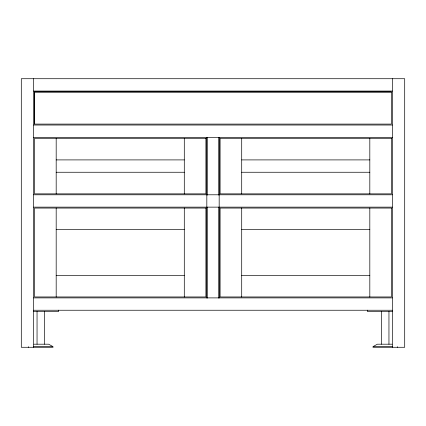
<?xml version="1.0" encoding="UTF-8"?>
<svg xmlns="http://www.w3.org/2000/svg" width="426" height="426" viewBox="0 0 426 426"><rect width="100%" height="100%" fill="white"/><g stroke="black" fill="none" stroke-linecap="round" stroke-linejoin="round"><path stroke-width="0.64" d="M33.649 91.063L392.351 91.063M34.575 91.968L391.425 91.968L391.425 124.094L34.575 124.094L34.575 91.968L391.425 91.989M33.649 125.02L392.351 125.02M33.34 137.369L392.66 137.369M56.184 159.904L184.293 159.904M241.707 159.904L369.816 159.904M56.184 172.253L184.293 172.253M241.707 172.253L369.816 172.253M33.649 194.788L392.351 194.788M33.649 207.137L392.351 207.137M56.184 229.667L184.293 229.667M241.707 229.667L369.816 229.667M56.184 275.356L184.293 275.356M241.707 275.356L369.816 275.356M33.649 297.891L392.351 297.891M33.649 310.24L392.351 310.24M33.691 311.475L58.65 311.475L58.65 310.187M392.309 311.475L367.35 311.475L367.35 310.187M33.904 344.197L48.649 344.197L53.096 346.684L33.297 346.684M392.096 344.197L377.351 344.197L372.904 346.684L392.703 346.684M53.096 347.281L21.3 347.281L21.3 78.719L404.7 78.719L404.7 347.281L372.904 347.281M397.602 346.684L397.602 347.281M392.351 78.719L392.351 347.281M388.954 311.475L388.954 344.197M381.547 311.475L381.547 344.197M369.816 138.296L369.816 193.862M369.816 208.058L369.816 296.965M241.707 138.296L241.707 193.862M241.707 208.058L241.707 296.965M219.172 137.369L219.172 297.891M218.863 137.369L218.863 195.188M218.863 207.153L218.863 298.2M207.137 137.369L207.137 195.188M207.137 207.153L207.137 298.2M206.828 137.369L206.828 297.891M184.293 138.296L184.293 193.862M184.293 208.058L184.293 296.965M56.184 138.296L56.184 193.862M56.184 208.058L56.184 296.965M44.453 311.475L44.453 344.197M37.046 311.475L37.046 344.197M34.597 91.989L34.597 124.094M33.649 78.719L33.649 347.281M28.398 346.684L28.398 347.281M205.902 138.296L34.575 138.296L34.575 193.862L205.902 193.862L205.902 138.296M391.425 138.296L220.098 138.296L220.098 193.862L391.425 193.862L391.425 138.296M205.902 208.058L34.575 208.058L34.575 296.965L205.902 296.965L205.902 208.058M391.425 208.058L220.098 208.058L220.098 296.965L391.425 296.965L391.425 208.058"/></g></svg>
